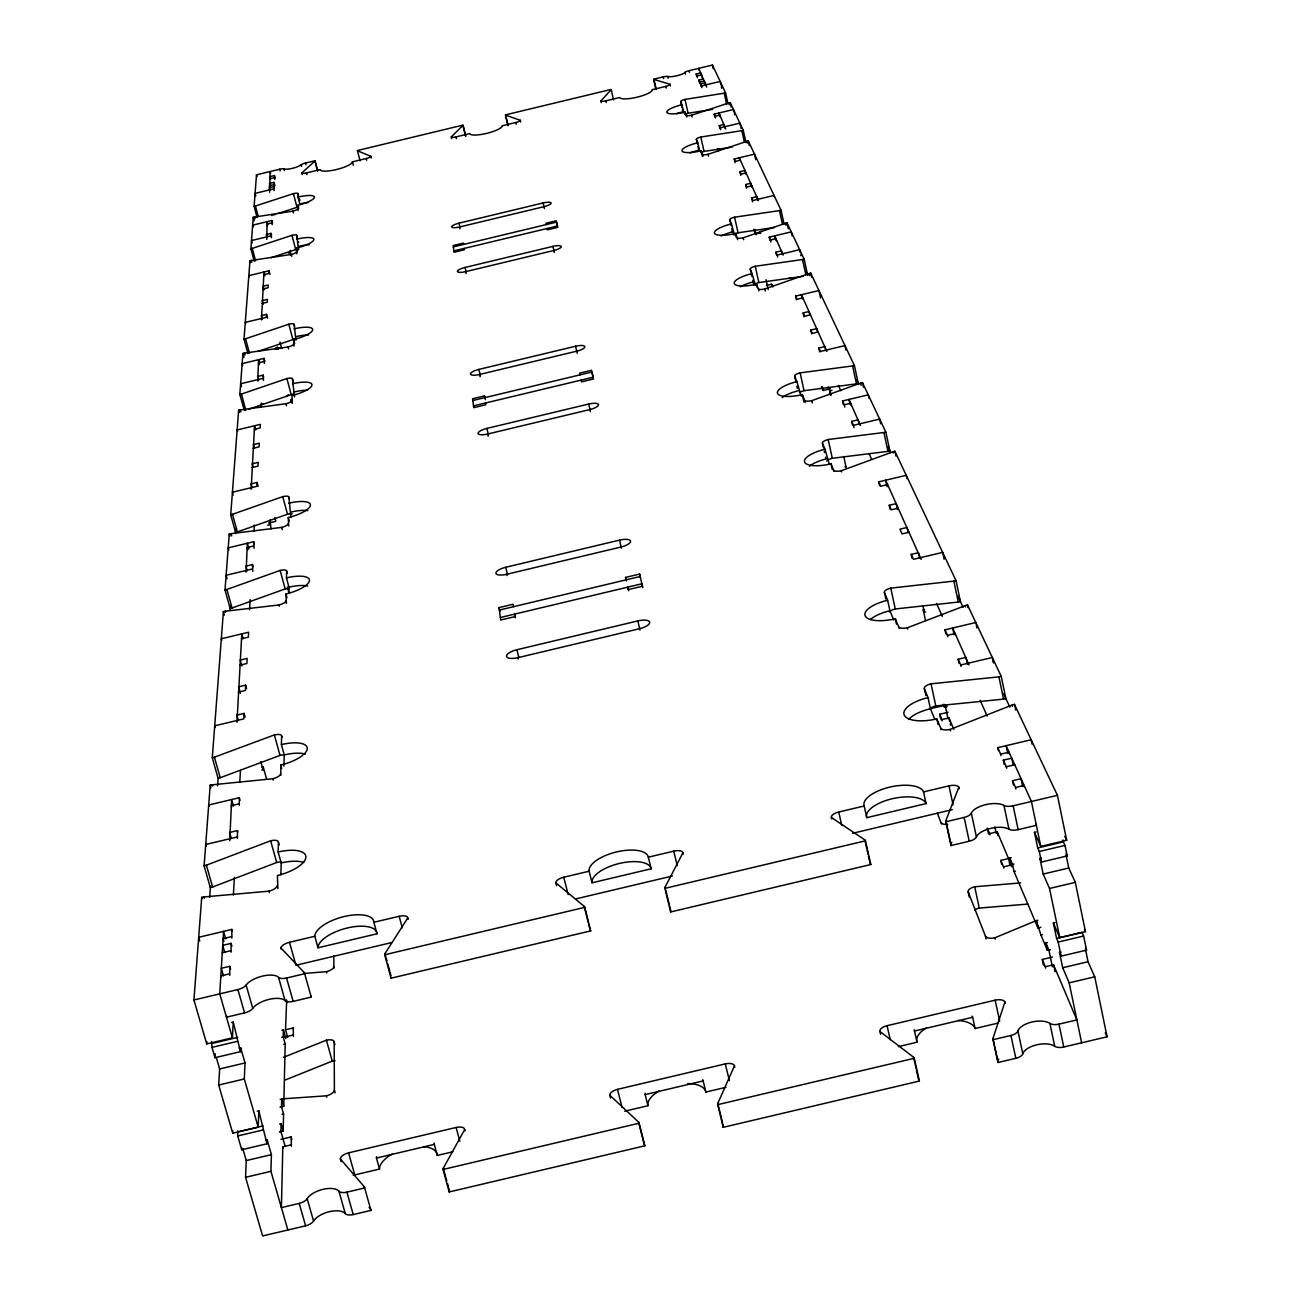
<?xml version="1.0" encoding="UTF-8"?>
<svg xmlns="http://www.w3.org/2000/svg" width="1301" height="1301" viewBox="0 0 1301 1301"><rect width="100%" height="100%" fill="white"/><g stroke="black" fill="none" stroke-linecap="round" stroke-linejoin="round"><path stroke-width="1.5" d="M291.375 1146.279L291.131 1136.928L280.967 1139.334M293.424 1036.344L293.18 1027.953L285.521 1029.758L287.716 1037.547M285.082 1146.116L280.918 1131.577L281.114 1123.674L279.585 1124.031M280.203 1099.443L281.699 1099.085L281.52 1106.777L283.569 1113.965L283.179 1130.927L280.138 1131.642M280.008 1107.135L283.748 1106.257L285.195 1044.02L283.211 1037.043L283.39 1029.92L281.943 1030.262M290.985 1144.913L282.805 1146.848L281.406 1207.604L299.197 1203.409A8.717 4.082 -17.4 0 0 307.166 1198.693A17.482 8.213 -17.2 0 1 323.055 1189.309A17.482 8.213 -17.2 0 1 338.927 1191.196A8.717 4.098 -17 0 0 346.912 1192.155L364.703 1187.959A8.733 4.114 -16.9 0 0 364.329 1186.821L340.342 1158.898A8.57 3.968 -16.8 0 1 348.57 1152.849L456.114 1127.463A8.554 3.984 -15.9 0 1 464.685 1129.528L465.059 1130.927M285.521 1029.758L286.675 1000.111M287.863 1229.998L270.933 1171.323L271.421 1154.638L267.112 1139.643L265.534 1140.018M280.87 874.776L281.195 862.97L278.138 852.009L278.43 842.154A8.196 3.139 -16.1 0 0 270.641 840.771L206.387 865.181A8.213 3.139 -16.5 0 1 204.094 865.864L210.339 887.656A8.196 3.171 -16.6 0 0 212.616 886.989L276.706 862.498A8.18 3.171 -16.2 0 1 281.666 862.059M283.927 766.126L284.236 754.922L281.39 744.595L281.65 736.008A7.643 2.732 -15.7 0 0 274.365 734.935L214.421 757.166A7.66 2.732 -16.1 0 1 212.291 757.8L218.096 778.34A7.643 2.765 -16.2 0 0 220.227 777.722L280.024 755.409A7.627 2.765 -15.8 0 1 284.041 754.922M288.806 593.289L288.968 587.206L286.448 577.888L286.643 571.106A6.781 2.163 -15.2 0 0 280.154 570.423L226.911 589.451A6.798 2.163 -15.5 0 1 225.008 589.987L230.163 608.543A6.798 2.195 -15.6 0 0 232.05 608.006L285.179 588.93A6.781 2.195 -15.3 0 1 289.294 588.459M290.936 517.473L288.887 497.161A6.407 1.935 -15 0 0 282.756 496.64L232.505 514.285A6.424 1.935 -15.3 0 1 230.716 514.789L235.562 532.418A6.407 1.951 -15.3 0 0 237.351 531.914L287.505 514.237A6.391 1.951 -15.1 0 1 292.286 513.83M294.368 395.846L292.465 378.867A5.789 1.577 -14.8 0 0 286.903 378.558L241.449 394.073A5.806 1.577 -15 0 1 239.823 394.528L244.263 409.961M295.929 340.195L294.124 324.404A5.513 1.431 -14.7 0 0 288.822 324.209L245.564 338.764A5.529 1.431 -14.8 0 1 244.019 339.187L247.922 353.661M298.482 249.922L296.807 235.416A5.058 1.203 -14.5 0 0 291.961 235.335L252.296 248.377A5.058 1.203 -14.6 0 1 250.882 248.767L254.215 261.257M291.066 402.383L291.164 399.342L292.205 403.196M277.894 888.567L277.422 875.492A29.061 11.27 -16.1 0 0 305.865 857.083A29.061 11.27 -16.1 0 0 278.138 852.009M280.87 775.266L280.772 765.021A27.077 9.806 -15.8 0 0 307.28 748.579A27.077 9.806 -15.8 0 0 281.39 744.595M286.383 603.371L285.96 593.988A24.02 7.741 -15.2 0 0 309.459 580.392A24.02 7.741 -15.2 0 0 286.448 577.888M288.692 526.027L288.269 517.538A22.654 6.895 -15.1 0 0 310.435 505.13A22.654 6.895 -15.1 0 0 288.708 503.211M292.351 402.676L291.961 395.537A20.474 5.643 -14.8 0 0 311.98 384.917A20.474 5.643 -14.8 0 0 292.318 383.811M294.042 346.082L293.668 339.512A19.466 5.106 -14.7 0 0 312.695 329.673A19.466 5.106 -14.7 0 0 293.977 328.893M296.791 253.776L296.433 248.101A17.84 4.293 -14.5 0 0 313.866 239.482A17.84 4.293 -14.5 0 0 296.693 239.189M298.075 210.567L297.734 205.282A17.076 3.936 -14.4 0 0 314.419 197.199A17.076 3.936 -14.4 0 0 297.978 197.101L298.075 193.654A4.846 1.106 -14.4 0 0 293.424 193.638L255.451 205.981A4.846 1.106 -14.6 0 1 254.102 206.355L257.061 217.495M237.644 1130.911L237.725 1135.952L241.726 1149.742L266.981 1143.774L267.112 1139.643M266.981 1143.774L258.801 1110.826L257.224 1111.2M286.448 396.138L288.399 394.723M216.324 1057.534L219.641 1068.95L218.698 1085.05L232.733 1133.22L258.216 1127.203L258.801 1110.826M290.822 255.435L290.172 250.41M364.329 1186.821L370.98 1210.402L353.221 1214.581A8.7 4.131 -17 0 1 345.269 1213.605A17.433 8.294 -17.3 0 0 329.413 1211.654A17.433 8.294 -17.3 0 0 313.574 1221.07A8.7 4.131 -17.5 0 1 305.621 1225.818L262.623 1235.95L245.564 1177.324L246.263 1160.573L242.734 1148.409M261.794 769.981L263.111 769.672L263.225 766.907L261.908 767.216M241.726 1149.742L241.807 1148.181M270.982 528.954L270.055 519.847M277.65 349.123L277.731 347.302L275.812 347.757M258.216 1127.203L244.295 1078.984L245.027 1062.95L240.636 1047.712L239.042 1048.086M211.673 1041.516L211.982 1047.37L214.974 1057.697L240.441 1051.663L240.636 1047.712M240.441 1051.663L233.253 1022.082L231.659 1022.472M232.733 1133.22L232.846 1130.894M277.113 885.77A8.424 3.301 -16.3 0 1 268.868 891.169L204.013 896.942A8.424 3.285 -16.7 0 0 201.72 897.348L193.93 999.981L206.729 1043.906L232.424 1037.824L233.253 1022.082M229.773 975.327L229.773 966.318L221.3 968.318L223.512 976.01M231.074 952.169L231.074 943.371L222.715 945.355L224.748 952.478M231.854 938.086L231.854 929.418L198.679 937.289L199.769 941.062M237.449 838.381L237.433 830.607L229.626 832.461L231.155 837.844M239.319 805.205L239.286 797.724L208.713 804.994L209.087 806.311M238.359 720.608L236.815 715.111L244.051 713.387L243.742 718.9L214.714 725.812L215.185 727.503M240.392 693.449L238.555 686.847L245.645 685.155L245.336 690.457L238.229 692.148M252.833 571.318L252.443 564.569L245.954 566.13L247.206 570.716M254.118 548.29L253.728 541.736L228.212 547.851L228.83 550.112M252.036 487.761L250.995 483.907L257.078 482.443L256.866 486.346L232.424 492.201L233.221 495.096M263.485 380.396L263.144 375.143L257.582 376.477L258.655 380.461M264.428 363.499L264.087 358.36L242.165 363.613L242.702 365.597M262.314 319.461L261.306 315.671L266.559 314.403L266.396 317.314L245.304 322.388L245.645 323.656M249.174 276.853L248.849 275.633L269.031 270.787L268.868 273.47L263.81 274.674M271.47 237.628L271.128 233.383L266.266 234.538L266.981 237.205M272.185 224.699L271.86 220.536L252.67 225.154L253.142 226.894M274.088 190.596L273.779 186.645L269.144 187.767L269.811 190.304M274.332 186.287L274.007 182.368L269.405 183.474L270.299 186.84M274.722 179.424L274.397 175.537L269.827 176.643L270.478 179.148M260.851 404.887L262.965 403.977M226.537 1016.032L226.472 1017.187L244.572 1012.894A8.879 3.724 -16.9 0 0 252.768 1008.373A17.791 7.481 -16.7 0 1 269.112 999.347A17.791 7.481 -16.7 0 1 285.114 1000.697A8.879 3.724 -16.5 0 0 293.148 1001.38L311.264 997.086L304.369 972.709L280.967 947.99A8.749 3.561 -16.4 0 1 289.489 942.282L314.793 936.281A30.508 12.457 -16 0 1 344.196 916.538A30.508 12.457 -16 0 1 373.859 922.279L399.179 916.278A8.733 3.578 -15.6 0 1 407.798 917.921L408.189 919.368M233.383 895.055L234.391 877.411M239.774 782.454L240.457 770.436M249.564 609.665L250.134 599.55M254.02 531.084L254.362 525.1M261.046 407.002L261.273 403.017M271.893 215.673L271.958 214.437M214.974 1057.697L215.218 1053.729M206.729 1043.906L206.875 1041.678M209.672 897.17L210.437 886.29M217.576 785.755L218.145 777.722M230.066 609.909L230.358 605.729M235.481 533.556L235.839 528.613M204.094 865.864L210.209 785.17A7.839 2.862 -16.2 0 1 212.372 784.779L272.82 778.746A7.839 2.878 -15.9 0 0 280.496 773.949M212.291 757.8L223.382 611.584A6.944 2.244 -15.6 0 1 225.284 611.226L278.934 604.981A6.944 2.26 -15.3 0 0 285.748 601.013M225.008 589.987L229.252 534.012A6.538 2 -15.4 0 1 231.058 533.67L281.666 527.393A6.538 2.017 -15.1 0 0 288.074 523.783M230.716 514.789L238.636 410.238A5.903 1.643 -15 0 1 240.262 409.913L286.025 403.717A5.903 1.643 -14.8 0 0 291.814 400.627M239.823 394.528L242.945 353.417A5.611 1.48 -14.9 0 1 244.49 353.108L288.025 346.977A5.611 1.48 -14.7 0 0 293.522 344.114M244.019 339.187L249.971 260.72A5.139 1.236 -14.7 0 1 251.386 260.428L291.278 254.459A5.139 1.252 -14.5 0 0 296.319 251.971M250.882 248.767L253.256 217.316A4.911 1.138 -14.6 0 1 254.622 217.039L292.806 211.152A4.911 1.138 -14.4 0 0 297.62 208.827M254.102 206.355L256.492 174.822L279.731 169.228A4.7 1.041 -14.4 0 1 283.992 168.919A9.383 2.082 -14.4 0 0 292.53 168.301A9.383 2.082 -14.4 0 0 301.165 164.788A4.7 1.041 -14.3 0 1 305.475 163.032L315.086 160.722L317.672 170.707M880.582 1034.295L879.948 1031.482A8.57 4.001 -12.1 0 1 887.071 1025.692L995.151 1000.176A8.587 4.001 -11.2 0 1 1004.925 1001.981L992.972 1038.491A8.749 4.147 -11.1 0 0 993.037 1039.694L997.981 1062.527A8.717 4.179 -11.1 0 1 997.916 1061.307L998.664 1058.965M1035.921 824.281L1036.377 825.322L1018.146 829.631A8.896 3.757 -11.1 0 1 1008.974 829.209A17.824 7.546 -11.2 0 0 990.728 828.379A17.824 7.546 -11.2 0 0 976.417 836.933A8.879 3.757 -11.4 0 1 969.245 841.227L951.015 845.536A8.896 3.773 -11.5 0 1 950.966 844.43L951.795 842.284M951.015 845.536L945.86 821.76A8.928 3.724 -11.5 0 1 945.827 820.671L958.853 787.235A8.765 3.594 -11.6 0 0 948.982 785.869L923.531 791.902A30.541 12.538 -12 0 0 889.542 787.17A30.541 12.538 -12 0 0 864.173 805.986L838.738 812.019A8.733 3.594 -12.4 0 0 831.372 817.467L831.697 818.931M879.948 1031.482L913.562 1057.225A8.717 4.147 -12 0 1 914.278 1058.282L919.384 1081.066L723.226 1127.317L717.697 1104.663A8.7 4.147 -13.6 0 1 717.81 1103.411L734.463 1065.828A8.538 4.001 -13.5 0 0 725.291 1063.893L617.487 1089.36A8.538 4.001 -14.5 0 0 609.811 1095.263L610.511 1098.06M831.372 817.467L864.791 839.877A8.896 3.74 -12.2 0 1 865.49 840.804L870.824 864.531L670.665 911.952L664.909 888.355A8.879 3.74 -13.6 0 1 665.055 887.217L682.976 852.659A8.717 3.594 -13.6 0 0 673.723 851.163L648.337 857.18A30.443 12.538 -14 0 0 616.528 851.927A30.443 12.538 -14 0 0 589.142 871.215L563.772 877.232A8.717 3.594 -14.4 0 0 555.82 882.81L556.552 885.721M609.811 1095.263L638.596 1122.112A8.7 4.147 -14.5 0 1 639.133 1123.202L644.841 1145.807L449.17 1191.96L443.056 1169.469A8.717 4.131 -16.1 0 1 443.332 1168.184L464.685 1129.528M555.82 882.81L584.214 906.374A8.879 3.724 -14.4 0 1 584.751 907.35L590.687 930.898L391.048 978.189L384.673 954.771A8.896 3.708 -15.7 0 1 384.998 953.6L407.798 917.921M601.273 102.633L600.883 100.941L611.145 89.736M451.675 138.638L451.252 136.963L462.912 125.433L465.579 136.296M302.255 174.61L301.832 172.919L314.891 161.064L317.477 171.065M1020.586 882.924L974.693 886.762A8.05 3.513 -11.3 0 0 968.188 891.917L985.459 936.183A8.278 3.708 -11.2 0 0 994.875 937.777L1036.539 920.523M285.374 1079.928L332.259 1061.128A8.017 3.529 -16.6 0 1 335.121 1060.705M283.342 1057.388L326.405 1040.198A8.034 3.496 -16.5 0 1 334.178 1041.971L334.91 1044.589M929.418 709.224A8.196 3.204 -11.7 0 1 935.809 705.923L1003.559 699.125A8.229 3.204 -11.2 0 0 1005.901 698.702L1001.266 676.439A8.245 3.171 -11.3 0 1 998.924 676.862L931.044 683.822A8.213 3.155 -11.7 0 0 924.328 688.652L928.036 697.596A29.11 11.351 -11.7 0 0 904.195 714.948A29.11 11.351 -11.7 0 0 936.866 718.884L940.737 728.202A8.44 3.334 -11.6 0 0 950.234 729.389L1012.178 705.028A8.44 3.318 -11.1 0 1 1014.438 704.345L1057.42 795.318L1066.674 840.283L1040.767 846.414L1034.474 832.315L1036.068 831.924M889.282 611.925A7.643 2.781 -11.9 0 1 895.267 608.966L958.268 602.054A7.676 2.797 -11.6 0 0 960.447 601.664L956.04 580.701A7.676 2.765 -11.6 0 1 953.844 581.108L890.762 588.133A7.66 2.748 -12 0 0 884.404 592.475L887.64 600.249A27.126 9.871 -12 0 0 865.132 615.78A27.126 9.871 -12 0 0 895.316 618.756L898.666 626.854A7.855 2.895 -11.9 0 0 907.431 627.749L965.375 605.583A7.855 2.878 -11.5 0 1 967.489 604.949L1001.266 676.439M826.72 461.042A6.781 2.195 -12.3 0 1 832.298 458.277L887.965 451.382A6.814 2.212 -12 0 0 889.9 451.008L885.851 432.143A6.814 2.179 -12.1 0 1 883.916 432.501L828.168 439.51A6.798 2.179 -12.4 0 0 822.427 443.121L824.98 449.252A24.069 7.773 -12.4 0 0 804.636 462.131A24.069 7.773 -12.4 0 0 831.03 463.839L833.665 470.198A6.96 2.277 -12.3 0 0 841.308 470.718L892.99 451.789A6.96 2.26 -12 0 1 894.877 451.236L956.04 580.701M799.513 392.528A6.407 1.968 -12.5 0 1 804.051 390.69L856.465 383.86A6.424 1.968 -12.2 0 0 858.286 383.519L854.415 365.597A6.44 1.935 -12.2 0 1 852.594 365.939L800.115 372.867A6.424 1.935 -12.5 0 0 794.651 376.168L796.911 381.648A22.702 6.928 -12.5 0 0 777.559 393.406A22.702 6.928 -12.5 0 0 802.294 394.61L804.652 400.269A6.554 2.017 -12.4 0 0 811.808 400.643L860.66 383.096A6.554 2.017 -12.2 0 1 862.449 382.592L885.851 432.143M807.726 275.584L804.164 259.208A5.822 1.594 -12.5 0 1 802.506 259.533L755.231 266.266A5.806 1.594 -12.7 0 0 750.222 269.096L752.076 273.584A20.523 5.659 -12.7 0 0 734.349 283.667A20.523 5.659 -12.7 0 0 756.483 284.187L758.385 288.806A5.92 1.643 -12.7 0 0 764.793 288.968L809.108 273.568A5.92 1.643 -12.5 0 1 810.718 273.112L854.415 365.597M784.048 223.983L781.055 210.29A5.546 1.447 -12.6 0 1 779.478 210.599L734.577 217.202A5.529 1.431 -12.8 0 0 729.78 219.836L731.455 223.902A19.515 5.123 -12.8 0 0 714.493 233.253A19.515 5.123 -12.8 0 0 735.439 233.497L737.163 237.66A5.627 1.496 -12.8 0 0 743.229 237.758L785.462 223.3A5.627 1.48 -12.6 0 1 786.991 222.861L804.164 259.208M248.67 409.23L291.196 394.658A5.789 1.61 -14.8 0 1 294.725 394.187M257.842 351.449L292.904 339.594A5.513 1.447 -14.7 0 1 295.815 339.138M745.896 142.118L743.294 130.376A5.074 1.22 -12.8 0 1 741.863 130.669L700.816 137.028A5.074 1.203 -12.9 0 0 696.36 139.337L697.775 142.752A17.872 4.31 -13 0 0 682.082 150.965A17.872 4.31 -13 0 0 701.125 150.818L702.573 154.315A5.155 1.252 -12.9 0 0 708.086 154.282L746.888 141.337A5.155 1.252 -12.8 0 1 748.286 140.947L781.055 210.29M727.909 103.316L725.6 92.908A4.862 1.106 -12.9 0 1 724.218 93.184L684.976 99.413A4.846 1.106 -13 0 0 680.699 101.576L682 104.714A17.108 3.952 -13 0 0 666.909 112.406A17.108 3.952 -13 0 0 685.058 112.097L686.391 115.301A4.928 1.138 -13 0 0 691.628 115.22L728.82 102.958A4.928 1.138 -12.8 0 1 730.17 102.584L743.294 130.376M270.982 257.728L295.701 249.581A5.041 1.22 -14.5 0 1 298.775 249.109M273.34 215.039L275.698 214.275M278.072 213.494L297.002 207.314A4.83 1.122 -14.4 0 1 298.726 206.989M725.6 92.908L712.428 65.05L689.091 70.677A4.716 1.041 -13 0 0 685.074 72.352A9.4 2.082 -13 0 1 677.008 75.734A9.4 2.082 -13 0 1 667.836 76.499A4.7 1.041 -13.1 0 0 663.25 76.889L653.622 79.215L655.915 89.297M696.572 75.686L696.198 73.994L700.784 72.889L701.548 76.271M269.681 178.839L274.267 177.733M696.198 73.994L697.076 75.962L701.678 74.856L702.442 78.239M301.832 172.919A4.732 1.057 -14.3 0 0 306.402 172.919L320.209 169.602A16.604 3.724 -14.2 0 0 336.357 169.553A16.604 3.724 -14.2 0 0 352.441 161.844L366.248 158.511A4.732 1.057 -14.1 0 0 370.801 156.315L371.224 158.006M451.252 136.963A4.732 1.057 -13.8 0 0 456.017 136.898L469.84 133.58A16.604 3.724 -13.7 0 0 486.639 133.385A16.604 3.724 -13.7 0 0 502.105 125.807L515.944 122.473A4.732 1.057 -13.6 0 0 520.319 120.326L520.725 122.018M600.883 100.941A4.749 1.057 -13.3 0 0 605.827 100.844L619.683 97.51A16.62 3.724 -13.2 0 0 637.132 97.168A16.62 3.724 -13.2 0 0 651.996 89.736L665.852 86.386A4.749 1.057 -13.1 0 0 670.048 84.289L670.438 85.98M699.483 82.63L698.913 80.077L703.548 78.971M273.893 184.596L269.274 185.701L269.714 187.393M698.913 80.077L699.808 82.077L704.443 80.955L704.833 82.662M701.206 86.468L700.637 83.915L705.288 82.792L705.858 85.362M273.649 188.905L255.077 193.377L255.76 195.914M700.637 83.915L701.532 85.915L720.169 81.426L720.933 84.858M714.753 116.797L714.168 114.146L733.439 109.512L734.024 112.162M271.73 222.959L266.916 224.114L267.372 225.87M714.168 114.146L715.127 116.309L719.957 115.138L720.364 116.911M719.892 128.295L719.29 125.612L724.169 124.424L724.966 128.002M270.998 235.855L251.5 240.555L252.134 242.913M719.29 125.612L720.282 127.823L739.862 123.107L740.464 125.807M288.383 253.093L290.09 252.687M717.453 148.932L719.567 149.452M458.993 223.17L543.102 202.956A7.806 1.919 -13.6 0 1 551.12 203.005A7.806 1.919 -13.6 0 1 543.948 206.696L459.513 226.992A7.806 1.919 -13.9 0 1 451.675 226.894A7.806 1.919 -13.9 0 1 458.993 223.17L459.904 226.829M735.065 162.69L734.236 158.998L754.515 154.12L755.735 159.681M740.399 160.169L735.309 161.389L734.236 158.998M740.757 175.424L739.927 171.683L745.066 170.447L745.896 174.188M262.932 288.985L268.071 287.749L268.217 285L263.111 286.236L264.087 289.928M746.172 172.903L741.017 174.139L739.927 171.683M453.333 246.897L556.519 222.113L557.446 226.016L453.854 250.898M746.514 188.303L745.668 184.514L750.872 183.262L751.718 187.068M262.054 303.458L267.258 302.206L267.404 299.376L262.217 300.629L263.225 304.385M752.027 185.783L746.79 187.035L745.668 184.514M752.515 201.769L751.669 197.931L756.954 196.662L757.8 200.5M465.01 267.469L552.941 246.361A8.164 2.098 -13.6 0 1 561.349 246.507A8.164 2.098 -13.6 0 1 553.884 250.459L465.579 271.665A8.164 2.098 -13.9 0 1 457.367 271.47A8.164 2.098 -13.9 0 1 465.01 267.469L466.197 272.251M760.093 233.529L759.67 231.676L761.605 231.204M275.34 349.286L280.918 347.936M756.971 233.725L760.711 232.83M769.899 240.165L769.233 237.172L791.252 231.887L792.13 235.888M263.908 361.515L258.411 362.833L258.948 364.817M769.233 237.172L770.501 240.002L776.014 238.668L776.453 240.669M776.616 255.191L775.949 252.15L781.527 250.817L782.194 253.858M262.948 378.396L240.652 383.746L241.466 386.739M775.949 252.15L777.234 255.061L799.66 249.678L800.326 252.736M788.943 278.316L791.041 277.812M766.468 285.423L771.591 284.187L772.778 286.936M478.849 369.403L575.595 346.229A8.977 2.553 -13.5 0 1 584.881 346.619A8.977 2.553 -13.5 0 1 576.717 351.189L479.532 374.477A8.977 2.537 -14 0 1 470.458 374.021A8.977 2.537 -14 0 1 478.849 369.403L480.394 375.647M796.44 299.848L795.627 296.108L818.947 290.53L820.573 298.01M254.329 429.297L260.151 427.915L260.363 424.37L237.14 429.932L237.53 431.314M802.88 297.88L797.041 299.279L795.627 296.108M803.985 316.745L803.156 312.939L809.076 311.524L809.905 315.314M253.175 448.292L259.094 446.861L259.289 443.202L253.402 444.617L254.411 448.357M810.556 314.793L804.62 316.208L803.156 312.939M485.419 399.7L484.492 395.911L472.605 398.756L473.727 407.668L485.712 404.79L485.468 403.001M472.832 400.529L591.906 372.005L593.142 377.225L473.499 405.879M811.645 333.902L810.816 330.047L816.833 328.6L817.581 332.064M251.987 467.563L258.005 466.132L258.216 462.359L252.231 463.79L253.158 467.205M818.362 331.983L812.312 333.414L810.816 330.047M819.695 351.904L818.849 348.001L824.964 346.538L825.81 350.441M486.85 428.419L588.702 404.042A9.449 2.83 -13.5 0 1 598.525 404.595A9.449 2.83 -13.5 0 1 589.955 409.539L487.615 434.03A9.449 2.813 -14 0 1 478.052 433.428A9.449 2.813 -14 0 1 486.85 428.419L488.493 434.957M268.543 523.067L275.845 521.311L274.82 517.57M821.5 386.966L823.029 390.463L830.363 388.706M267.599 525.262L269.827 524.742M828.087 386.999L829.778 390.837L832.006 390.3M829.501 393.146L830.623 392.886M830.282 394.902L831.388 394.626M843.308 404.416L842.56 400.968L868.239 394.837L868.97 398.285M253.5 546.03L247.092 547.558L247.71 549.835M842.56 400.968L844.268 404.806L850.708 403.261L851.212 405.57M852.448 424.874L851.683 421.378L858.221 419.816L859.229 424.484M252.199 569.025L226.13 575.253L227.09 578.701M851.683 421.378L853.472 425.346L879.687 419.085L880.696 423.768M844.951 466.717L846.04 466.457M505.699 567.285L619.552 540.11A10.571 3.529 -13.5 0 1 630.611 541.086A10.571 3.529 -13.5 0 1 621.114 546.989L506.658 574.294A10.571 3.529 -14.1 0 1 495.909 573.237A10.571 3.529 -14.1 0 1 505.699 567.285L507.52 574.505M879.606 485.761L878.76 481.858L906.244 475.304L906.943 478.557M241.498 638.791L248.345 637.148L248.621 632.237L221.316 638.758L221.755 640.368M887.624 484.606L880.728 486.249L878.76 481.858M890.095 509.211L889.233 505.26L896.243 503.585L897.511 509.537M239.888 665.185L246.865 663.51L247.157 658.42L240.197 660.079L241.823 665.917M898.308 508.138L891.283 509.813L889.233 505.26M515.407 617.764L514.497 614.153L514.838 616.658L500.674 620.024L499.096 607.583L513.131 604.233L513.472 606.705M626.09 579.839L625.537 577.416L639.604 574.066L640.466 577.66M499.405 610.055L640.173 576.489M500.348 617.52L641.897 583.775L642.808 587.564M909.22 532.19L902.065 533.898L899.934 529.165L907.073 527.474L908.147 532.499M912.034 558.129L911.237 554.405L918.506 552.681L919.709 558.259M516.887 649.736L637.88 620.902A11.237 3.984 -13.5 0 1 649.687 622.187A11.237 3.984 -13.5 0 1 639.637 628.676L517.961 657.672A11.221 3.984 -14.2 0 1 506.512 656.306A11.221 3.984 -14.2 0 1 516.887 649.736L518.806 657.347M925.515 620.512L923.222 609.811L924.556 609.502M923.222 609.811L924.312 612.299L925.629 611.99M945.86 633.88L944.998 629.83L975.783 622.512L976.075 623.862M238.945 803.872L231.269 805.709L231.643 807.027M944.998 629.83L947.47 635.343L955.194 633.506L955.471 634.855M959.032 663.364L958.17 659.249L966.025 657.379L967.472 664.242M237.075 837.031L205.721 844.479L206.241 846.268M958.17 659.249L960.74 664.99L992.305 657.493L993.086 661.168M929.971 708.834L943.745 705.549M944.64 704.443L945.339 706.085L946.656 705.776M943.29 704.459L944.493 707.305L947.112 706.687M940.753 719.128L939.712 714.249L948.039 712.281M939.712 714.249L941.94 719.583L948.982 717.908L953.828 729.341M998.355 750.563L997.753 747.668L1031.173 739.749L1032.067 744.091M231.448 936.671L223.121 938.639L223.935 941.485M997.753 747.668L1000.648 754.173L1009.039 752.173L1009.348 753.621M1004.258 764.533L1003.331 760.158L1011.771 758.174L1013.284 765.443M222.26 952.739L230.651 950.738M1003.331 760.158L1006.291 766.761L1014.747 764.76M1013.463 785.121L1012.536 780.698L1021.074 778.681L1022.716 786.52M314.793 936.281L317.997 947.795L376.997 933.793L373.859 922.279M589.142 871.215L592.036 882.81L651.183 868.775L648.337 857.18M864.173 805.986L866.775 817.662L926.068 803.595L923.531 791.902M229.35 973.88L220.845 975.896L221.251 977.344M1012.536 780.698L1015.561 787.479L1024.147 785.446L1024.456 786.926M391.699 942.558L295.945 965.244L289.489 942.282M576.489 898.747L672.487 875.98M852.594 833.29L952.299 809.661M193.93 999.981L237.888 989.557A8.896 3.675 -16.8 0 0 246.117 985.052A17.84 7.399 -16.7 0 1 262.509 976.092A17.84 7.399 -16.7 0 1 278.528 977.376A8.896 3.692 -16.5 0 0 286.562 978.01L304.727 973.717A8.912 3.708 -16.4 0 0 304.369 972.709M384.673 954.771L584.751 907.35M664.909 888.355L865.49 840.804M945.86 821.76L964.122 817.435A8.912 3.708 -11.5 0 0 971.343 813.158A17.856 7.464 -11.3 0 1 985.686 804.668A17.856 7.464 -11.3 0 1 1003.965 805.433A8.912 3.708 -11.1 0 0 1013.137 805.807L1057.42 795.318M987.345 828.168L989.622 833.583L997.2 831.778L1008.551 858.562L1009.95 865.181M212.226 1043.435L237.66 1037.401M1034.474 832.315L1037.726 847.959L1063.356 841.893L1064.982 845.406L1067.162 855.96L1041.499 862.043L1039.922 858.481L1041.516 858.107M1011.641 866.775L1009.771 857.928L1011.235 857.587M211.982 1047.37L237.465 1041.337M1001.672 864.368L1000.827 860.4L1008.551 858.562M1037.726 847.959L1039.304 851.488L1064.982 845.406M281.764 1037.385L283.211 1037.043M1009.771 857.928L1012.52 864.384L1013.983 864.043M283.439 1037.32L293.05 1035.043M1000.827 860.4L1003.526 866.84L1013.219 864.547M283.748 1044.361L285.195 1044.02M1012.52 864.384L1014.016 871.491L1015.479 871.15M219.641 1068.95L245.027 1062.95M1039.922 858.481L1043.174 874.061L1068.739 868.011L1075.325 882.371L1085.457 931.679L1059.778 937.745L1053.355 922.962L1054.948 922.588M218.698 1085.05L244.295 1078.984M1043.174 874.061L1049.517 888.469L1075.325 882.371M1040.881 927.255L1037.938 927.955L1036.393 920.636L1037.905 920.279M282.073 1114.323L283.569 1113.965M1036.393 920.636L1040.898 934.947L1042.41 934.59M237.92 1131.837L263.144 1125.885M1053.355 922.962L1056.575 938.363L1081.993 932.345L1083.635 936.037L1086.546 950.137L1061.112 956.154L1059.502 952.43L1061.096 952.039M1048.931 949.974L1047.403 950.332L1045.858 942.932L1047.386 942.575M237.725 1135.952L263.013 1129.984M1056.575 938.363L1058.168 942.054L1083.635 936.037M279.39 1131.935L280.918 1131.577M1045.858 942.932L1048.899 950.104L1050.444 949.73M1042.556 960.854L1042.264 959.455L1052.509 957.032M1042.264 959.455L1045.305 966.724L1053.534 964.773L1076.87 1019.919L1058.965 1024.131A8.733 4.114 -10.6 0 1 1049.907 1023.432A17.498 8.278 -10.8 0 0 1031.856 1022.033A17.498 8.278 -10.8 0 0 1017.935 1030.977A8.733 4.131 -11 0 1 1010.942 1035.466L993.346 1039.629M246.263 1160.573L271.421 1154.638M1059.502 952.43L1062.689 967.733L1088.043 961.732L1094.743 976.807L1107.07 1036.799L1063.763 1047.012A8.717 4.163 -10.6 0 1 1054.721 1046.28A17.466 8.359 -10.8 0 0 1036.702 1044.817A17.466 8.359 -10.8 0 0 1022.814 1053.794A8.7 4.163 -11 0 1 1015.837 1058.315L998.29 1062.445M245.564 1177.324L270.933 1171.323M1062.689 967.733L1069.162 982.84L1094.743 976.807M353.27 1175.34A8.554 4.001 -16.9 0 1 354.766 1174.917L379.518 1169.079L376.461 1158.053L434.306 1144.392A29.874 13.921 -16.4 0 0 434.111 1143.14M624.675 1111.217L647.931 1105.72L645.15 1094.613L703.142 1080.92L705.858 1092.059L726.039 1087.294M898.357 1046.622L917.01 1042.215L914.505 1031.026L972.644 1017.301L975.083 1028.506L998.436 1022.993M423.622 1146.653A29.842 13.986 -16.4 0 1 437.315 1155.434L452.797 1151.792M443.056 1169.469L639.133 1123.202M717.697 1104.663L914.278 1058.282M684.895 114.342A4.846 1.122 -13 0 1 688.099 113.236L712.558 109.382M700.719 152.591A5.058 1.22 -12.9 0 1 704.052 151.42L732.203 147.094M733.439 234.831A5.513 1.464 -12.8 0 1 738.057 232.781L774.469 227.48M753.897 284.952A5.806 1.61 -12.7 0 1 758.857 282.561L803.124 276.332M974.66 909.968A8.034 3.545 -11.3 0 1 979.279 908.065L1027.871 904.081M303.962 973.473L326.421 971.668A7.692 3.204 -16.2 0 0 333.869 966.578L333.82 955.893M282.35 1098.857L326.405 1095.816A8.261 3.675 -16.7 0 0 334.39 1090.124L334.178 1041.971M670.048 84.289L653.931 79.442L656.224 89.525M520.319 120.326L505.634 115.138L508.057 125.189M357.547 150.802L370.801 156.315M369.077 1207.458L370.606 1209.263A8.717 4.147 -17 0 1 370.98 1210.402M744.757 141.126L745.408 142.508M806.018 271.942L806.88 273.763M856.692 380.136L858.758 384.511M887.949 446.845L890.648 452.602M957.926 596.281L963.098 607.323M1003.64 693.856L1004.209 695.059M1004.762 696.279L1009.869 707.159M1064.82 836.299L1065.747 838.283M1066.056 838.95L1066.674 840.283M1066.137 853.749L1067.162 855.96M1084.514 929.597L1085.457 931.679M838.397 385.438L840.804 390.772M869.133 453.74L871.572 459.155M936.525 603.436L942.331 616.349M980.108 700.28L987.199 716.054M751.669 197.931L752.84 200.533L774.03 195.443L774.323 196.727M818.849 348.001L820.411 351.481L844.967 345.611L845.926 350.018M911.237 554.405L913.448 559.332L942.656 552.372L943.453 556.112M1085.717 948.283L1086.546 950.137M759.67 231.676L760.386 233.302M1105.297 1032.734L1107.07 1036.799M1014.016 871.491L1037.938 927.955M1040.898 934.947L1047.403 950.332M731.455 223.902L734.545 234.944M752.076 273.584L755.377 285.342M796.911 381.648L801.221 396.203M824.98 449.252L829.322 464.213M887.64 600.249L889.917 610.738L893.771 620.057M928.036 697.596L930.426 708.736L934.866 719.453M937.305 812.816L941.42 823.94M232.424 1037.824L219.739 993.85L223.561 931.386L225.724 938.932M231.074 943.371L231.887 946.217M281.114 1123.674L283.179 1130.927M206.387 865.181L212.616 886.989M237.888 989.557L244.572 1012.894M299.197 1203.409L305.621 1225.818M282.805 1146.848L283.211 1148.214M229.773 966.318L230.602 969.196M204.013 896.942L204.42 898.324M201.72 897.348L202.11 898.731M281.699 1099.085L283.748 1106.257M231.854 929.418L232.261 930.833M291.131 1136.928L291.912 1139.66M246.117 985.052L252.768 1008.373M307.166 1198.693L313.574 1221.07M286.204 1000.225L286.919 1002.778M237.433 830.607L237.823 831.941M293.18 1027.953L293.554 1029.254M278.528 977.376L285.114 1000.697M338.927 1191.196L345.269 1213.605M214.421 757.166L220.227 777.722M229.74 840.69L231.643 799.546L233.513 806.148M283.39 1029.92L285.846 1038.588M212.372 784.779L212.73 786.097M210.209 785.17L210.957 787.788M348.57 1152.849L354.766 1174.917M268.868 891.169L269.258 892.551M326.405 1095.816L326.779 1097.166M239.286 797.724L240.034 800.359M280.967 947.99L281.374 949.437M340.342 1158.898L341.122 1161.663M286.562 978.01L293.148 1001.38M346.912 1192.155L353.221 1214.581M244.051 713.387L245.076 717.046M278.43 842.154L279.195 844.886M270.641 840.771L276.706 862.498M326.405 1040.198L332.259 1061.128M236.961 722.315L241.807 633.88L243.124 638.661M334.39 1090.124L335.138 1092.807M333.869 966.578L334.211 967.846M226.911 589.451L232.05 608.006M272.82 778.746L273.177 780.063M326.421 971.668L326.779 972.937M225.284 611.226L225.61 612.397M245.645 685.155L246.637 688.749M223.382 611.584L224.357 615.113M263.225 766.907L266.64 779.169M260.851 761.557L263.111 769.672M231.058 533.67L231.676 535.898M229.252 534.012L229.87 536.24M281.65 736.008L282.008 737.293M274.365 734.935L280.024 755.409M280.772 765.021L281.732 768.501M253.728 541.736L254.346 543.997M248.898 548.924L247.353 543.265L246.1 572.115M252.443 564.569L253.077 566.878M232.505 514.285L237.351 531.914M240.262 409.913L240.815 411.962M287.358 586.995L289.147 593.581M238.636 410.238L239.189 412.287M257.078 482.443L258.135 486.298M384.998 953.6L385.795 956.528M386.186 957.991L386.982 960.919M387.779 963.846L388.186 965.309M388.576 966.773L389.78 971.164M390.17 972.628L390.967 975.539M443.332 1168.184L444.113 1170.998M444.487 1172.396L445.641 1176.624M446.015 1178.023L446.78 1180.836M447.544 1183.65L448.308 1186.447M448.682 1187.862L449.447 1190.659A8.7 4.163 -16.1 0 0 449.17 1191.96M280.154 570.423L285.179 588.93M285.96 593.988L286.984 597.761M434.306 1144.392L437.315 1155.434M251.142 489.257L254.557 425.752L255.679 429.899M278.934 604.981L279.26 606.152M244.49 353.108L245.027 355.059M282.756 496.64L287.505 514.237M288.269 517.538L289.229 521.116M242.945 353.417L244.003 357.32M281.666 527.393L282.284 529.653M241.449 394.073L245.824 410.205A5.789 1.61 -15 0 1 244.93 410.466M286.643 571.106L287.277 573.432M264.087 358.36L264.867 361.32M263.144 375.143L263.68 377.144M259.663 363.613L258.606 359.678L257.728 381.063M288.887 497.161L289.472 499.373M245.564 338.764L249.467 353.221M399.179 916.278L402.285 927.808M456.114 1127.463L459.855 1141.302M279.975 342L281.732 348.587M293.538 392.886L294.579 396.805M252.296 248.377L255.614 260.867M286.903 378.558L291.196 394.658M277.731 347.302L278.235 349.14M266.559 314.403L267.583 318.208M251.386 260.428L251.874 262.233M249.971 260.72L250.459 262.526M286.025 403.717L286.578 405.766M261.468 319.851L263.973 272.007L264.949 275.666M256.492 174.822L256.98 176.708M271.128 233.383L271.6 235.139M267.762 224.309L267.063 221.69L266.754 239.4M294.124 324.404L294.628 326.34M293.668 339.512L294.693 343.415M288.822 324.209L292.904 339.594M255.451 205.981L258.167 216.275M254.622 217.039L255.077 218.763M269.031 270.787L269.99 274.446M288.025 346.977L288.546 348.928M253.256 217.316L254.183 220.78M292.465 378.867L293.278 381.892M296.433 248.101L297.376 251.711M291.961 235.335L295.701 249.581M274.397 175.537L275.064 178.042M274.007 182.368L274.901 185.734M270.624 173.407L270.136 171.537L269.6 192.288M273.779 186.645L274.218 188.336M291.278 254.459L291.766 256.281M271.86 220.536L272.56 223.154M298.075 193.654L298.531 195.361M299.425 198.793L299.864 200.5M297.978 197.101L299.767 203.981A17.059 3.968 -14.4 0 1 307.833 202.566M297.734 205.282L298.628 208.745M293.424 193.638L297.002 207.314M283.992 168.919L284.431 170.577M292.806 211.152L293.262 212.892M279.731 169.228L280.17 170.886M296.807 235.416L297.279 237.189M298.449 241.644L298.693 242.539M305.475 163.032L305.914 164.69M306.402 172.919L306.841 174.594M301.165 164.788L301.604 166.447M352.441 161.844L353.303 165.211M366.248 158.511L366.671 160.202M360.101 160.804L357.352 150.542L463.058 125.091L465.725 135.954M584.214 906.374L588.296 922.572M588.67 924.035L589.776 928.442M638.596 1122.112L641.8 1134.83M642.157 1136.245L644.288 1144.701A8.684 4.179 -14.5 0 1 644.841 1145.807M517.961 657.672L518.286 658.94M499.096 607.583L499.991 611.161M563.772 877.232L568.163 894.6M617.487 1089.36L622.057 1107.427M506.658 574.294L506.951 575.514M479.532 374.477L480.053 376.558M487.615 434.03L488.168 436.225M459.513 226.992L459.969 228.83M465.579 271.665L466.051 273.584M456.017 136.898L456.423 138.589M665.055 887.217L665.413 888.697M665.77 890.177L666.844 894.6M667.218 896.08L667.933 899.024M668.291 900.503L669.365 904.911M669.722 906.39L670.812 910.814M717.81 1103.411L718.851 1107.671M719.193 1109.086L720.234 1113.331M720.575 1114.762L721.258 1117.592M721.616 1119.006L722.64 1123.235M722.982 1124.649L723.34 1126.064A8.684 4.196 -13.6 0 0 723.226 1127.317M508.008 125.774L505.39 114.895L611.242 89.411L613.47 99.819M682.976 852.659L683.318 854.107M734.463 1065.828L734.805 1067.227M673.723 851.163L677.252 865.669M725.291 1063.893L729.357 1080.627M543.102 202.956L544.403 208.55M552.941 246.361L554.34 252.394M575.595 346.229L577.221 353.287M588.702 404.042L590.28 410.596M589.955 409.539L590.475 411.75M619.552 540.11L621.406 548.193M637.88 620.902L639.946 629.96M515.944 122.473L516.351 124.164M625.537 577.416L626.415 581.027M628.594 590.768L627.732 587.141L628.285 589.597L642.466 586.214L639.604 574.066M605.827 100.844L606.217 102.535M686.391 115.301L686.782 117.057M685.058 112.097L685.855 115.594M682 104.714L683.562 111.658A17.108 3.968 -13 0 0 676.683 113.691M680.699 101.576L682.066 107.641M682.456 109.365L683.236 112.829M838.738 812.019L841.698 825.143M887.071 1025.692L890.242 1039.694M667.836 76.499L668.21 78.19M665.852 86.386L666.226 88.094M663.25 76.889L663.64 78.58M701.532 85.915L701.922 87.639M699.808 82.077L700.198 83.784M729.78 219.836L730.203 221.788M730.43 222.764L731.081 225.691M731.731 228.618L732.609 232.505M697.076 75.962L697.45 77.653M864.791 839.877L865.458 842.837M865.783 844.333L866.791 848.772M867.117 850.269L868.109 854.708M868.45 856.188L869.442 860.628M869.784 862.108L870.109 863.588A8.879 3.789 -12.2 0 1 870.824 864.531M913.562 1057.225L914.831 1062.933M915.156 1064.348L916.115 1068.625M916.424 1070.056L918.669 1079.993A8.7 4.196 -11.9 0 1 919.384 1081.066M689.091 70.677L689.465 72.352M708.086 154.282L708.492 156.12M700.816 137.028L704.052 151.42M685.074 72.352L685.448 74.043M702.573 154.315L702.995 156.153M701.125 150.818L702.361 156.283M691.628 115.22L692.034 116.976M697.775 142.752L699.418 149.989A17.872 4.342 -12.9 0 0 690.148 152.949M696.36 139.337L697.385 143.842M697.986 146.541L698.8 150.152M684.976 99.413L688.099 113.236M546.192 224.585L545.9 223.284L556.21 220.812L557.755 227.333L547.379 229.822L547.087 228.504M579.986 374.867L579.595 373.127L591.5 370.281L593.549 378.981L581.563 381.844L581.173 380.087M721.323 86.582L721.697 88.289M764.793 288.968L765.248 291.05M712.428 65.05L713.273 68.807M725.714 129.043L718.981 112.992L719.778 116.521M755.231 266.266L758.857 282.561M758.385 288.806L758.857 290.887M756.483 284.187L757.215 287.505M720.282 127.823L720.689 129.612M743.229 237.758L743.668 239.742M750.222 269.096L750.905 272.169M751.36 274.202L751.815 276.251M752.726 280.317L753.393 283.374M715.127 116.309L715.534 118.082M706.703 87.086L698.735 68.351L699.157 70.254M734.577 217.202L738.057 232.781M717.859 149.859L718.233 151.534M737.163 237.66L737.618 239.644M735.439 233.497L736.317 237.449M775.624 239.856L774.745 235.855L783.137 255.061M777.234 255.061L777.689 257.094M800.115 372.867L804.051 390.69M770.501 240.002L770.94 242.002M748.286 140.947L749.295 145.517M804.652 400.269L805.156 402.546M746.888 141.337L747.278 143.159M802.294 394.61L803.904 401.863M758.418 200.549L739.31 157.779L739.862 160.251M741.863 130.669L744.465 142.411M740.854 127.596L741.05 128.49M794.651 376.168L795.383 379.518M795.643 380.64L795.887 381.746M796.862 386.218L797.367 388.446M734.414 113.935L734.61 114.813M771.591 284.187L772.03 286.139M730.17 102.584L731.129 106.975M728.82 102.958L729.21 104.714M754.954 229.773L756.076 234.782M766.029 279.634L768.224 289.554M724.218 93.184L726.722 104.47M753.995 229.187L754.726 232.505M786.991 222.861L787.642 225.837M787.853 226.829L788.292 228.813M841.308 470.718L841.584 471.905M822.199 386.673L823.029 390.463M802.375 298.921L801.449 294.709L826.867 351.481M785.462 223.3L785.885 225.284M779.478 210.599L782.486 224.292M828.168 439.51L832.298 458.277M833.665 470.198L833.925 471.385M831.03 463.839L832.282 469.563M822.427 443.121L823.468 447.82M824.232 451.349L824.492 452.52M825.533 457.22L825.793 458.391M811.808 400.643L812.312 402.92M890.762 588.133L895.267 608.966M898.666 626.854L898.958 628.188M849.976 404.026L848.984 399.44L860.351 425.346M853.472 425.346L853.976 427.687M895.316 618.756L896.47 624.073M844.268 404.806L844.772 407.115M884.404 592.475L884.973 595.094M885.265 596.395L885.835 598.997M810.718 273.112L811.629 277.259M809.108 273.568L809.564 275.649M802.506 259.533L805.872 274.885M800.765 254.752L800.993 255.777M829.778 390.837L830.705 395.114M843.731 456.472L846.154 467.596M887.038 486.72L885.639 480.215L921.108 559.316M936.866 718.884L938.086 724.527M862.449 382.592L862.937 384.868M863.181 386.007L863.425 387.145M948.982 785.869L953.064 804.88M995.151 1000.176L999.688 1021.236M860.66 383.096L861.148 385.372M924.328 688.652L925.222 692.815M925.515 694.197L925.824 695.596M968.188 891.917L969.343 897.267M852.594 365.939L856.465 383.86M907.431 627.749L907.724 629.082M945.827 820.671L950.332 841.471M950.657 842.95L950.966 844.43M992.972 1038.491L994.517 1045.63M994.826 1047.061L997.916 1061.307M894.877 451.236L895.381 453.642M895.641 454.83L895.901 456.033M971.343 813.158L976.417 836.933M1017.935 1030.977L1022.814 1053.794M892.99 451.789L893.25 452.992M948.982 717.908L949.763 721.583M950.283 724.023L950.543 725.242M945.339 706.085L948.039 718.689M950.234 729.389L950.543 730.804M994.875 937.777L995.167 939.143M922.897 605.697L924.312 612.299M943.875 704.475L944.493 707.305M883.916 432.501L887.965 451.382M958.853 787.235L959.162 788.699M1004.925 1001.981L1005.218 1003.38M964.122 817.435L969.245 841.227M1010.942 1035.466L1015.837 1058.315M941.94 719.583L942.2 720.803M931.044 683.822L935.809 705.923M940.737 728.202L941.03 729.617M974.693 886.762L979.279 908.065M985.459 936.183L986.044 938.915M997.2 831.778L998.03 835.681M960.74 664.99L961.032 666.372M1003.526 866.84L1003.803 868.174M954.121 634.742L952.69 628.009L969.017 664.957M994.858 826.899L996.241 833.388M947.47 635.343L947.746 636.693M989.622 833.583L989.898 834.884M987.313 828.688L987.849 831.29M988.126 832.591L988.402 833.892M1013.137 805.807L1018.146 829.631M1058.965 1024.131L1063.763 1047.012M1000.648 754.173L1000.957 755.621M1045.305 966.724L1045.597 968.123M1042.849 962.236L1043.435 965.017M967.489 604.949L968.058 607.616M965.375 605.583L965.651 606.916M1003.965 805.433L1008.974 829.209M1049.907 1023.432L1054.721 1046.28M953.844 581.108L958.268 602.054M943.745 557.527L944.103 559.235M1039.304 851.488L1041.499 862.043M1058.168 942.054L1061.112 956.154M998.924 676.862L1003.559 699.125M993.183 661.624L993.46 663.006M1053.534 964.773L1054.119 967.57M1054.395 968.969L1054.981 971.749M1015.561 787.479L1015.87 788.959M1007.722 753.409L1006.096 745.701L1031.417 801.481L1040.767 846.414M1048.899 950.104L1052.395 966.789M1006.291 766.761L1006.6 768.224M976.352 625.212L976.921 627.895M1014.438 704.345L1015.04 707.175M1015.333 708.59L1015.626 710.004M1012.178 705.028L1012.471 706.443M1049.517 888.469L1059.778 937.745M1069.162 982.84L1081.635 1042.784M1062.966 839.942L1063.356 841.893M1066.137 855.342L1068.739 868.011M1085.473 949.291L1088.043 961.732M463.644 244.409L463.465 243.092L453.171 245.564L454.016 252.248L464.392 249.759L464.197 248.41M484.492 395.911L484.72 397.683M947.73 824.281A7.708 3.22 -11.6 0 1 941.143 822.639M379.518 1169.079A29.842 13.986 -16.4 0 1 392.186 1154.068M647.931 1105.72A29.777 14.083 -14 0 1 658.973 1091.084M687.806 1083.554A29.777 14.083 -14 0 1 705.858 1092.059M917.01 1042.215A29.874 14.083 -11.6 0 1 926.393 1027.953M957.975 1020.504A29.874 14.083 -11.6 0 1 975.083 1028.506M376.461 1158.053A29.874 13.921 -16.4 0 1 376.542 1156.735M645.15 1094.613A29.809 14.002 -14 0 1 645.052 1093.344M702.768 1079.716A29.809 14.002 -14 0 1 703.142 1080.92M914.505 1031.026A29.907 14.002 -11.6 0 1 914.229 1029.79M972.091 1016.13A29.907 14.002 -11.6 0 1 972.644 1017.301M298.579 246.344A17.824 4.326 -14.5 0 1 309.085 244.734M721.128 235.969A19.499 5.155 -12.8 0 1 733.211 231.724M740.285 286.822A20.507 5.708 -12.7 0 1 753.897 281.78M296.026 336.634A19.45 5.139 -14.7 0 1 308.532 334.975M294.481 391.91A20.458 5.676 -14.8 0 1 307.621 390.235M782.161 397.586A22.686 6.977 -12.5 0 1 798.895 390.609M809.385 466.262A24.052 7.839 -12.3 0 1 827.062 458.7M291.082 512.057A22.637 6.944 -15.1 0 1 307.817 510.626M288.968 587.206A23.987 7.79 -15.3 0 1 307.703 586.068M870.19 619.666A27.11 9.936 -12 0 1 889.917 610.738M908.537 719.518A29.077 11.416 -11.7 0 1 930.426 708.736M284.236 754.922A27.045 9.871 -15.8 0 1 305.328 754.125M281.195 862.97A29.029 11.335 -16.2 0 1 303.784 862.449M670.665 911.952A8.863 3.789 -13.6 0 1 670.665 911.253M310.923 996.062A8.896 3.74 -16.5 0 1 311.264 997.086M391.048 978.189A8.879 3.757 -15.8 0 1 391.129 977.539M590.15 929.906A8.863 3.773 -14.4 0 1 590.687 930.898M866.775 817.662A30.508 12.62 -11.9 0 1 892.096 798.765A30.508 12.62 -11.9 0 1 926.068 803.595M592.036 882.81A30.411 12.62 -14 0 1 619.374 863.457A30.411 12.62 -14 0 1 651.183 868.775M317.997 947.795A30.476 12.538 -16 0 1 347.334 927.971A30.476 12.538 -16 0 1 376.997 933.793"/></g></svg>
